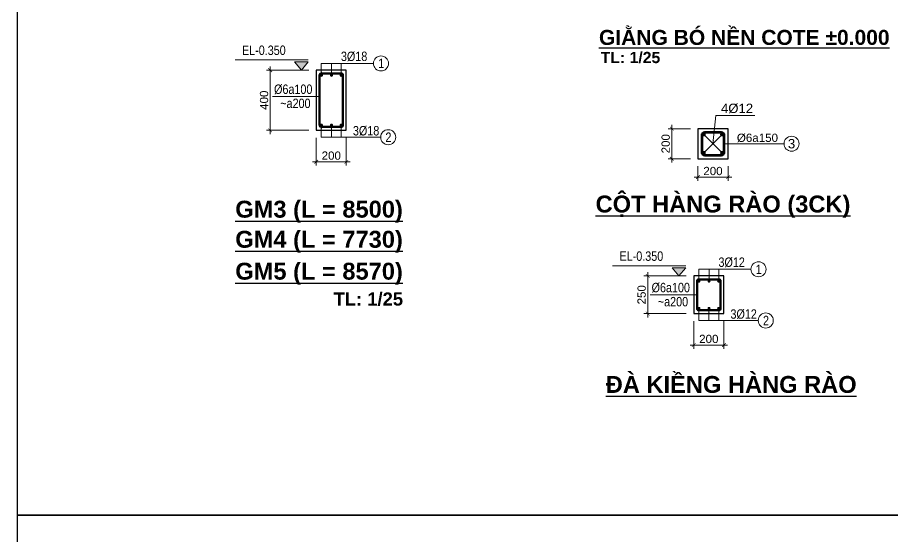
# Model space of a CAD drawing. Header units: millimetres. Extents: x 0 to 84000, y -29700 to 363007.
# Drawn here: x 0 to 23263, y 147928 to 161738 of the extents above; entities that cross this region are included whole.
import ezdxf
from ezdxf.enums import TextEntityAlignment as Align

# ---------------------------------------------------------------- set-up
doc = ezdxf.new("R2010")
doc.units = ezdxf.units.MM
for name, color, linetype, lineweight in [('- Border', 7, 'Continuous', 25), ('- Dims', 8, 'Continuous', 13), ('- Note', 9, 'Continuous', 13), ('- RebarC', 10, 'Continuous', 50), ('- RebarL', 6, 'Continuous', 60), ('- Text thin', 3, 'Continuous', 25), ('S-Border', 7, 'Continuous', 25), ('S-Note', 9, 'Continuous', 13), ('S-Text', 3, 'Continuous', 25)]:
    doc.layers.add(name, color=color, linetype=linetype, lineweight=lineweight)
doc.styles.add('B-Arial', font='arialbd.ttf')
doc.styles.add('R-Arial', font='arial.ttf')
doc.styles.add('R-Helve Condense', font='VHELVCN.TTF')
doc.dimstyles.new('SC-25-100', dxfattribs={"dimtxt": 220, "dimasz": 100, "dimexe": 100, "dimexo": 200, "dimgap": 50, "dimtad": 1, "dimdec": 0, "dimlfac": 0.25, "dimzin": 0, "dimdsep": 46, "dimtxsty": 'R-Arial', "dimblk": 'ARCHTICK', "dimcen": 0.5, "dimdle": 100, "dimclrd": 256, "dimclre": 256, "dimclrt": 4, "dimadec": 0, "dimazin": 0, "dimtfac": 1, "dimtdec": 0, "dimtix": 1, "dimtmove": 0, "dimatfit": 3, "dimfxl": 1, "dimtolj": 1, "dimtzin": 0, "dimlwd": -1, "dimlwe": -1, "dimarcsym": 0})

# ---------------------------------------------------------------- blocks, each defined once
blk = doc.blocks.new('_ArchTick')
at = {"color": 0, "linetype": 'ByBlock', "const_width": 0.15}
blk.add_lwpolyline([(-0.5, -0.5), (0.5, 0.5)], dxfattribs=at)
blk = doc.blocks.new('*D52')
at = {"layer": '- Dims', "transparency": 16777216}
for p, q in [((7942, 158537), (7942, 157799)), ((8742, 158537), (8742, 157799)), ((7842, 157899), (8842, 157899))]:
    blk.add_line(p, q, dxfattribs=at)
at = {"layer": 'Defpoints', "color": 0, "transparency": 16777216}
for p in [(7942, 158737), (8742, 158737), (8742, 157899)]:
    blk.add_point(p, dxfattribs=at)
at = {"layer": '- Dims', "transparency": 16777216, "xscale": 100, "yscale": 100, "zscale": 100, "rotation": 180}
blk.add_blockref('_ArchTick', (7942, 157899), dxfattribs=at)
at = {"layer": '- Dims', "transparency": 16777216, "xscale": 100, "yscale": 100, "zscale": 100}
blk.add_blockref('_ArchTick', (8742, 157899), dxfattribs=at)
at = {"layer": '- Dims', "color": 4, "transparency": 16777216, "insert": (8342, 158062), "char_height": 220, "attachment_point": 5, "style": 'R-Arial'}
blk.add_mtext('\\A1;200', dxfattribs=at)
blk = doc.blocks.new('*D53')
at = {"layer": '- Dims', "ltscale": 100, "transparency": 16777216}
for p, q in [((7742, 160337), (6618, 160337)), ((6718, 158637), (6718, 160437)), ((7742, 158737), (6618, 158737))]:
    blk.add_line(p, q, dxfattribs=at)
at = {"layer": 'Defpoints', "color": 0, "ltscale": 100, "transparency": 16777216}
for p in [(6718, 160337), (7942, 160337), (7942, 158737)]:
    blk.add_point(p, dxfattribs=at)
at = {"layer": '- Dims', "ltscale": 100, "transparency": 16777216, "xscale": 100, "yscale": 100, "zscale": 100}
for p, rotation in [((6718, 160337), 90), ((6718, 158737), 270)]:
    blk.add_blockref('_ArchTick', p, dxfattribs=dict(at, rotation=rotation))
at = {"layer": '- Dims', "color": 4, "ltscale": 100, "transparency": 16777216, "insert": (6556, 159537), "char_height": 220, "attachment_point": 5, "rotation": 90, "style": 'R-Arial'}
blk.add_mtext('\\A1;400', dxfattribs=at)
blk = doc.blocks.new('Steel symbol')
at = {"layer": '- Note', "color": 7}
blk.add_circle((0, 0), 200, dxfattribs=at)
at = {"layer": '- Note', "color": 3, "style": 'R-Helve Condense', "flags": 4}
blk.add_attdef('1', text='', height=250, dxfattribs=at).set_placement((0, 0), align=Align.MIDDLE_CENTER)
blk = doc.blocks.new('*U8')
blk.add_line((182, 273), (-1761, 273))
blk.add_lwpolyline([(182, 219), (-182, 219), (0, 0), (182, 219)])
blk.add_solid([(182, 219), (0, 0), (-182, 219)])
at = {"layer": '- Text thin', "style": 'R-Helve Condense', "flags": 8}
blk.add_attdef('STOREY', text='', height=250, dxfattribs=at).set_placement((-2243, 547), align=Align.MIDDLE_RIGHT)
for tag, p in [('FL%%P0.000', (-1590, 529)), ('EL%%P0.000', (-1633, 68))]:
    blk.add_attdef(tag, text='', height=250, dxfattribs=at).set_placement(p, align=Align.MIDDLE_LEFT)
blk = doc.blocks.new('*D609')
at = {"layer": '- Dims', "ltscale": 500, "transparency": 16777216}
for p, q in [((17890, 158779), (17295, 158779)), ((17395, 158879), (17395, 157879)), ((17890, 157979), (17295, 157979))]:
    blk.add_line(p, q, dxfattribs=at)
at = {"layer": 'Defpoints', "color": 0, "ltscale": 500, "transparency": 16777216}
for p in [(18090, 158779), (17395, 157979), (18090, 157979)]:
    blk.add_point(p, dxfattribs=at)
at = {"layer": '- Dims', "ltscale": 500, "transparency": 16777216, "xscale": 100, "yscale": 100, "zscale": 100}
for p, rotation in [((17395, 158779), 90), ((17395, 157979), 270)]:
    blk.add_blockref('_ArchTick', p, dxfattribs=dict(at, rotation=rotation))
at = {"layer": '- Dims', "color": 4, "ltscale": 500, "transparency": 16777216, "insert": (17233, 158379), "char_height": 220, "attachment_point": 5, "rotation": 90, "style": 'R-Arial'}
blk.add_mtext('\\A1;200', dxfattribs=at)
blk = doc.blocks.new('*D610')
at = {"layer": '- Dims', "ltscale": 500, "transparency": 16777216}
for p, q in [((18090, 157779), (18090, 157390)), ((18890, 157779), (18890, 157390)), ((17990, 157490), (18990, 157490))]:
    blk.add_line(p, q, dxfattribs=at)
at = {"layer": 'Defpoints', "color": 0, "ltscale": 500, "transparency": 16777216}
for p in [(18090, 157979), (18890, 157979), (18890, 157490)]:
    blk.add_point(p, dxfattribs=at)
at = {"layer": '- Dims', "ltscale": 500, "transparency": 16777216, "xscale": 100, "yscale": 100, "zscale": 100, "rotation": 180}
blk.add_blockref('_ArchTick', (18090, 157490), dxfattribs=at)
at = {"layer": '- Dims', "ltscale": 500, "transparency": 16777216, "xscale": 100, "yscale": 100, "zscale": 100}
blk.add_blockref('_ArchTick', (18890, 157490), dxfattribs=at)
at = {"layer": '- Dims', "color": 4, "ltscale": 500, "transparency": 16777216, "insert": (18490, 157652), "char_height": 220, "attachment_point": 5, "style": 'R-Arial'}
blk.add_mtext('\\A1;200', dxfattribs=at)
blk = doc.blocks.new('*D611')
at = {"layer": '- Dims', "transparency": 16777216}
for p, q in [((17980, 153660), (17980, 152922)), ((18780, 153660), (18780, 152922)), ((17880, 153022), (18880, 153022))]:
    blk.add_line(p, q, dxfattribs=at)
at = {"layer": 'Defpoints', "color": 0, "transparency": 16777216}
for p in [(17980, 153860), (18780, 153860), (18780, 153022)]:
    blk.add_point(p, dxfattribs=at)
at = {"layer": '- Dims', "transparency": 16777216, "xscale": 100, "yscale": 100, "zscale": 100, "rotation": 180}
blk.add_blockref('_ArchTick', (17980, 153022), dxfattribs=at)
at = {"layer": '- Dims', "transparency": 16777216, "xscale": 100, "yscale": 100, "zscale": 100}
blk.add_blockref('_ArchTick', (18780, 153022), dxfattribs=at)
at = {"layer": '- Dims', "color": 4, "transparency": 16777216, "insert": (18380, 153184), "char_height": 220, "attachment_point": 5, "style": 'R-Arial'}
blk.add_mtext('\\A1;200', dxfattribs=at)
blk = doc.blocks.new('*D612')
at = {"layer": '- Dims', "ltscale": 100, "transparency": 16777216}
for p, q in [((16756, 153760), (16756, 154960)), ((17780, 154860), (16656, 154860)), ((17780, 153860), (16656, 153860))]:
    blk.add_line(p, q, dxfattribs=at)
at = {"layer": 'Defpoints', "color": 0, "ltscale": 100, "transparency": 16777216}
for p in [(16756, 154860), (17980, 154860), (17980, 153860)]:
    blk.add_point(p, dxfattribs=at)
at = {"layer": '- Dims', "ltscale": 100, "transparency": 16777216, "xscale": 100, "yscale": 100, "zscale": 100}
for p, rotation in [((16756, 154860), 90), ((16756, 153860), 270)]:
    blk.add_blockref('_ArchTick', p, dxfattribs=dict(at, rotation=rotation))
at = {"layer": '- Dims', "color": 4, "ltscale": 100, "transparency": 16777216, "insert": (16594, 154360), "char_height": 220, "attachment_point": 5, "rotation": 90, "style": 'R-Arial'}
blk.add_mtext('\\A1;250', dxfattribs=at)

msp = doc.modelspace()

# ---------------------------------------------------------------- linework, layer by layer
at = {"layer": '- Border'}
for points in [[(7942.4, 158737), (8742.4, 158737), (8742.4, 160337), (7942.4, 160337)], [(17980, 153860), (18780, 153860), (18780, 154860), (17980, 154860)]]:
    msp.add_lwpolyline(points, close=True, dxfattribs=at)
at = {"layer": '- Border', "ltscale": 500, "elevation": 0}
msp.add_lwpolyline([(18090, 158778.9), (18090, 157978.9), (18890, 157978.9), (18890, 158778.9)], close=True, dxfattribs=at)
at = {"layer": '- Note', "elevation": 0}
for points in [[(18249.6, 158622.9), (18730.4, 158134)], [(18249.6, 158134), (18730.4, 158622.9)]]:
    msp.add_lwpolyline(points, dxfattribs=at)
at = {"layer": '- RebarC'}
for points in [[(8072.4, 158827), (8612.4, 158827, 0.4142136), (8652.4, 158867), (8652.4, 160207, 0.4142136), (8612.4, 160247), (8072.4, 160247, 0.4142136), (8032.4, 160207), (8032.4, 158867, 0.4142136)], [(18110, 153950), (18650, 153950, 0.4142136), (18690, 153990), (18690, 154730, 0.4142136), (18650, 154770), (18110, 154770, 0.4142136), (18070, 154730), (18070, 153990, 0.4142136)]]:
    msp.add_lwpolyline(points, format="xyb", close=True, dxfattribs=at)
at = {"layer": '- RebarL', "ltscale": 100, "const_width": 40}
for points in [[(8060.7, 160199.1, -1), (8100.7, 160199.1, -1)], [(8060.7, 160198.8, 1), (8100.7, 160198.8, 1)], [(8327.4, 160199.1, -1), (8367.4, 160199.1, -1)], [(8624, 160199.1, 1), (8584, 160199.1, 1)], [(8624, 160198.8, -1), (8584, 160198.8, -1)], [(8060.7, 158875, 1), (8100.7, 158875, 1)], [(8327.4, 158875, 1), (8367.4, 158875, 1)], [(8624, 158875, -1), (8584, 158875, -1)], [(18098.4, 154722.1, -1), (18138.4, 154722.1, -1)], [(18098.4, 154721.8, 1), (18138.4, 154721.8, 1)], [(18365, 154722.1, -1), (18405, 154722.1, -1)], [(18661.6, 154722.1, 1), (18621.6, 154722.1, 1)], [(18661.6, 154721.8, -1), (18621.6, 154721.8, -1)], [(18098.4, 153997.9, 1), (18138.4, 153997.9, 1)], [(18365, 153997.9, 1), (18405, 153997.9, 1)], [(18661.6, 153997.9, -1), (18621.6, 153997.9, -1)]]:
    msp.add_lwpolyline(points, format="xyb", close=True, dxfattribs=at)
at = {"layer": '- RebarL', "ltscale": 500, "elevation": 0}
msp.add_lwpolyline([(18190, 158598.9), (18190, 158158.9, 0.4142136), (18270, 158078.9), (18710, 158078.9, 0.4142136), (18790, 158158.9), (18790, 158598.9, 0.4142136), (18710, 158678.9), (18270, 158678.9, 0.4142136)], format="xyb", close=True, dxfattribs=at)
at = {"layer": '- RebarL', "ltscale": 500, "const_width": 50, "elevation": 0}
for points in [[(18249.6, 158647.9, -1), (18249.6, 158597.9, -1)], [(18730.4, 158647.9, 1), (18730.4, 158597.9, 1)], [(18249.6, 158159, -1), (18249.6, 158109, -1)], [(18730.4, 158159, 1), (18730.4, 158109, 1)]]:
    msp.add_lwpolyline(points, format="xyb", close=True, dxfattribs=at)
at = {"layer": 'Defpoints'}
for points in [[(42000, 178200), (42000, 148500), (0, 148500), (0, 178200)], [(42000, 148500), (42000, 118800), (0, 118800), (0, 148500)]]:
    msp.add_lwpolyline(points, close=True, dxfattribs=at)

# ---------------------------------------------------------------- block references
at = {"layer": '- Border'}
ref = msp.add_blockref('Steel symbol', (9663.7, 160515.3), dxfattribs=dict(at, xscale=-1))
ref.add_attrib('1', '1', dxfattribs={"layer": '- Text thin', "height": 250, "style": 'R-Helve Condense'}).set_placement((9669.7, 160515.3), align=Align.MIDDLE_CENTER)
ref = msp.add_blockref('Steel symbol', (9855.9, 158552.5), dxfattribs=dict(at, xscale=-1))
ref.add_attrib('1', '2', dxfattribs={"layer": '- Text thin', "height": 250, "style": 'R-Helve Condense'}).set_placement((9861.9, 158552.5), align=Align.MIDDLE_CENTER)
ref = msp.add_blockref('Steel symbol', (19701.3, 155038.3), dxfattribs=dict(at, xscale=-1))
ref.add_attrib('1', '1', dxfattribs={"layer": '- Text thin', "height": 250, "style": 'R-Helve Condense'}).set_placement((19707.3, 155038.3), align=Align.MIDDLE_CENTER)
ref = msp.add_blockref('Steel symbol', (19893.5, 153675.5), dxfattribs=dict(at, xscale=-1))
ref.add_attrib('1', '2', dxfattribs={"layer": '- Text thin', "height": 250, "style": 'R-Helve Condense'}).set_placement((19899.5, 153675.5), align=Align.MIDDLE_CENTER)
at = {"layer": '- Note'}
ref = msp.add_blockref('*U8', (7546.4, 160337), dxfattribs=at)
ref.add_attrib('FL%%P0.000', 'EL-0.350', dxfattribs={"layer": '- Text thin', "height": 250, "style": 'R-Helve Condense'}).set_placement((5968.3, 160866), align=Align.MIDDLE_LEFT)
ref = msp.add_blockref('*U8', (17584.1, 154860), dxfattribs=at)
ref.add_attrib('FL%%P0.000', 'EL-0.350', dxfattribs={"layer": '- Text thin', "height": 250, "style": 'R-Helve Condense'}).set_placement((16005.9, 155389), align=Align.MIDDLE_LEFT)
at = {"layer": 'S-Border'}
ref = msp.add_blockref('Steel symbol', (20580, 158380), dxfattribs=at)
ref.add_attrib('1', '3', dxfattribs={"layer": 'S-Note', "color": 3, "height": 250, "style": 'R-Arial'}).set_placement((20580, 158380), align=Align.MIDDLE_CENTER)

# ---------------------------------------------------------------- texts
at = {"layer": '- Text thin'}
for s, height, style, p in [('3Þ18', 250, 'R-Helve Condense', (8599.3, 160579.8)), ('Þ6a100', 250, 'R-Helve Condense', (6821.3, 159704.5)), ('~a200', 250, 'R-Helve Condense', (6987, 159328.9)), ('4%%C12', 250, 'R-Arial', (18703.3, 159195.9)), ('3Þ18', 250, 'R-Helve Condense', (8918.2, 158600.5)), ('%%UCỘT HÀNG RÀO (3CK)', 450, 'B-Arial', (15370, 156550)), ('%%UGM3 (L = 8500)', 450, 'B-Arial', (5790.6, 156412.7)), ('%%UGM4 (L = 7730)', 450, 'B-Arial', (5790.6, 155612)), ('%%UGM5 (L = 8570)', 450, 'B-Arial', (5790.6, 154762.7)), ('3Þ12', 250, 'R-Helve Condense', (18636.9, 155102.7)), ('Þ6a100', 250, 'R-Helve Condense', (16858.9, 154427.4)), ('TL: 1/25', 350, 'B-Arial', (8403.2, 154072)), ('~a200', 250, 'R-Helve Condense', (17024.7, 154051.9)), ('3Þ12', 250, 'R-Helve Condense', (18955.8, 153723.5)), ('%%UĐÀ KIỀNG HÀNG RÀO', 450, 'B-Arial', (15640, 151750))]:
    msp.add_text(s, height=height, dxfattribs=dict(at, style=style)).set_placement(p)
at = {"layer": 'S-Text'}
for s, height, style, p in [('%%UGIẰNG BÓ NỀN COTE %%P0.000', 400, 'B-Arial', (15459, 161008.2)), ('TL: 1/25', 300, 'B-Arial', (15505.2, 160524)), ('%%C6a150', 220, 'R-Arial', (19126.2, 158427.2))]:
    msp.add_text(s, height=height, dxfattribs=dict(at, style=style)).set_placement(p)

# ---------------------------------------------------------------- dimensions: what is measured, and where the dimension line sits
at = {"layer": '- Dims', "ltscale": 100}
for base, p1, p2, picture, middle in [((6718.2, 160337), (7942.4, 158737), (7942.4, 160337), '*D53', (6555.9, 159537)), ((16755.8, 154860), (17980, 153860), (17980, 154860), '*D612', (16593.5, 154360))]:
    dim = msp.add_linear_dim(base=base, p1=p1, p2=p2, angle=90, dimstyle='SC-25-100', override={"dimtxsty": 'R-Arial'}, dxfattribs=at)
    dim.commit()
    dim.dimension.update_dxf_attribs({"geometry": picture, "text_midpoint": middle})
at = {"layer": '- Dims'}
for base, p1, p2, picture, middle in [((8742.4, 157899.2), (7942.4, 158737), (8742.4, 158737), '*D52', (8342.4, 158061.5)), ((18780, 153022.2), (17980, 153860), (18780, 153860), '*D611', (18380, 153184.5))]:
    dim = msp.add_linear_dim(base=base, p1=p1, p2=p2, dimstyle='SC-25-100', override={"dimtxsty": 'R-Arial'}, dxfattribs=at)
    dim.commit()
    dim.dimension.update_dxf_attribs({"geometry": picture, "text_midpoint": middle})
at = {"layer": '- Dims', "ltscale": 500}
dim = msp.add_linear_dim(base=(17395.3, 157978.9), p1=(18090, 158778.9), p2=(18090, 157978.9), angle=270, dimstyle='SC-25-100', override={"dimtxsty": 'R-Arial'}, dxfattribs=at)
dim.commit()
dim.dimension.update_dxf_attribs({"geometry": '*D609', "text_midpoint": (17233, 158378.9)})
dim = msp.add_linear_dim(base=(18890, 157490), p1=(18090, 157978.9), p2=(18890, 157978.9), dimstyle='SC-25-100', override={"dimtxsty": 'R-Arial'}, dxfattribs=at)
dim.commit()
dim.dimension.update_dxf_attribs({"geometry": '*D610', "text_midpoint": (18490, 157652.3)})

# ---------------------------------------------------------------- leaders
at = {"layer": '- Note'}
for points in [[(8077.9, 160197.6), (8077.9, 160515.3), (9463.7, 160515.3)], [(8348.9, 160197.6), (8348.9, 160515.3), (8620.2, 160515.3)], [(8607.2, 160197.6), (8607.2, 160515.3), (8878.5, 160515.3)], [(8032.4, 159632.5), (6778.8, 159632.5)], [(8077.9, 158870.2), (8077.9, 158552.5), (9655.9, 158552.5)], [(8345.5, 158870.2), (8345.5, 158552.5), (8616.8, 158552.5)], [(8607.2, 158870.2), (8607.2, 158552.5), (8878.5, 158552.5)], [(18115.5, 154720.6), (18115.5, 155038.3), (19501.3, 155038.3)], [(18386.6, 154720.6), (18386.6, 155038.3), (18657.8, 155038.3)], [(18644.8, 154720.6), (18644.8, 155038.3), (18916.1, 155038.3)], [(18070, 154355.5), (16816.4, 154355.5)], [(18115.5, 153993.2), (18115.5, 153675.5), (19693.5, 153675.5)], [(18383.2, 153993.2), (18383.2, 153675.5), (18654.5, 153675.5)], [(18644.8, 153993.2), (18644.8, 153675.5), (18916.1, 153675.5)]]:
    msp.add_leader(points, dimstyle='SC-25-100', dxfattribs=at)
at = {"layer": '- Note', "ltscale": 100}
msp.add_leader([(18490.6, 158379.2), (18566.8, 159130.4), (19603.7, 159130.4)], dimstyle='SC-25-100', dxfattribs=at)
at = {"layer": '- Note', "ltscale": 25}
msp.add_leader([(18790, 158380), (20380, 158380)], dimstyle='SC-25-100', override={"dimgap": 50, "dimtad": 0}, dxfattribs=at)

doc.saveas('drawing.dxf')
